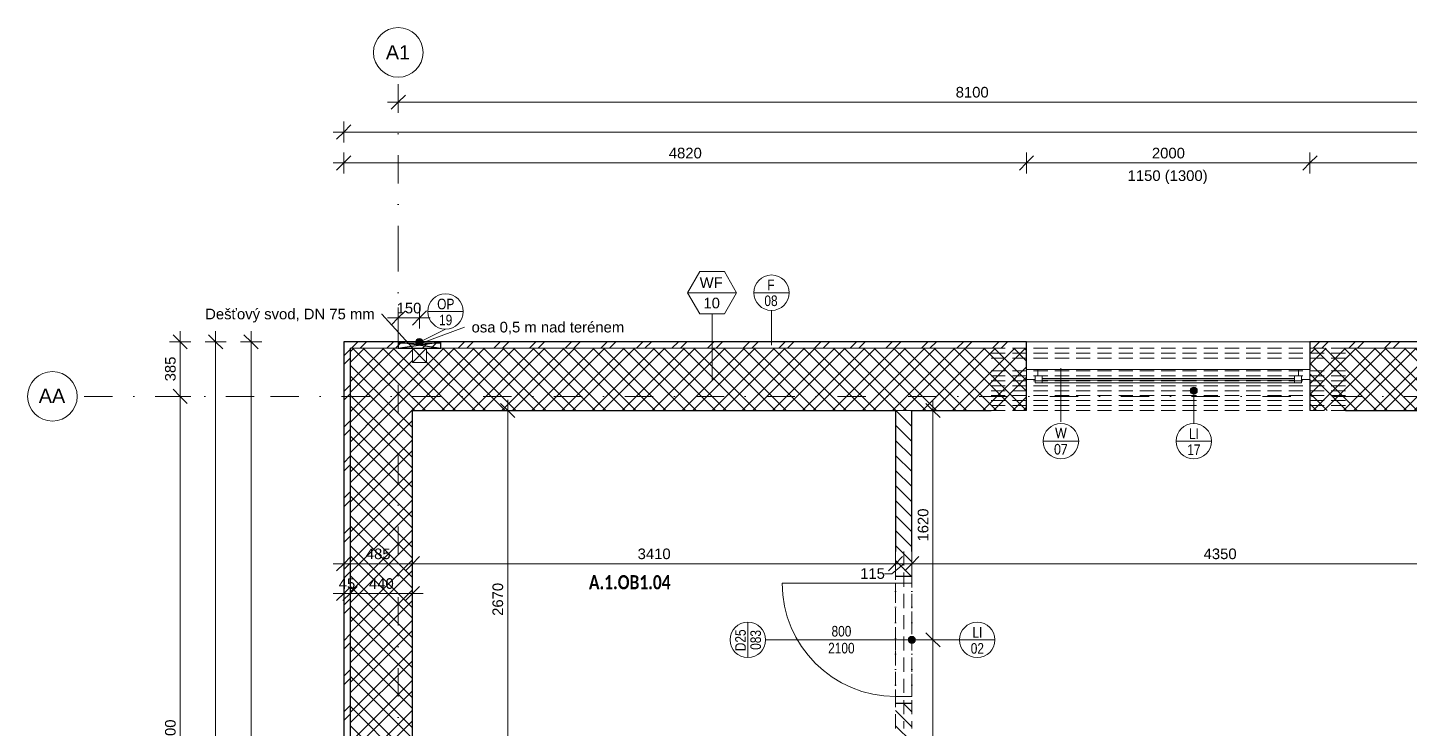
# Model space of a CAD drawing. Header units: millimetres. Extents: x -2616 to 42510, y -3604 to 14792.
# Drawn here: x -2616 to 7137, y 9305 to 14254 of the extents above; entities that cross this region are included whole.
import ezdxf

# ---------------------------------------------------------------- set-up
doc = ezdxf.new("R2010")
doc.units = ezdxf.units.MM
for name, pattern in [('HA_Dash_3mm-S1mm', [150, 100, -50]), ('HA_DashDot_10mm-S3mm', [500, 200, -150, 0, -150]), ('HA_DashDot_2_2mm-S0_6mm', [110, 50, -30, 0, -30])]:
    doc.linetypes.add(name, pattern=pattern)
for name, color, linetype, lineweight in [('A-____-____-DIMS', 9, 'Continuous', 5), ('A-____-____-DIMS-50', 9, 'Continuous', 5), ('A-AREA-____-IDEN', 9, 'Continuous', 9), ('A-DETL-____-OTLN', 9, 'Continuous', 25), ('A-DOOR-____-IDEN', 9, 'Continuous', 9), ('A-DOOR-____-MCUT', 9, 'HA_DashDot_2_2mm-S0_6mm', 9), ('A-DOOR-____-OTLN', 9, 'Continuous', 9), ('A-DOOR-FRAM-MCUT', 9, 'Continuous', 9), ('A-GENM-____-HDLN', 9, 'HA_Dash_3mm-S1mm', 9), ('A-GENM-____-IDEN', 9, 'Continuous', 9), ('A-GENM-____-OTLN', 9, 'Continuous', 9), ('A-GLAZ-____-IDEN', 9, 'Continuous', 9), ('A-GLAZ-____-MCUT', 9, 'Continuous', 5), ('A-GLAZ-____-OTLN', 9, 'Continuous', 5), ('A-WALL-____-IDEN', 9, 'Continuous', 9), ('A-WALL-____-MCUT', 9, 'Continuous', 25), ('A-WALL-____-OTLN', 9, 'Continuous', 9), ('A-WALL-____-PATT', 9, 'Continuous', 25), ('G-____-____-TEXT', 9, 'Continuous', 5), ('I-WALL-____-MCUT', 9, 'Continuous', 25), ('M-HVAC-DUCT-OTLN', 9, 'Continuous', 9), ('S-GRID-____-IDEN', 9, 'Continuous', 9), ('S-GRID-____-OTLN', 9, 'Continuous', 5)]:
    doc.layers.add(name, color=color, linetype=linetype, lineweight=lineweight)
doc.styles.add('Arial', font='arial.ttf', dxfattribs={"height": 100})
doc.styles.add('Arial_1', font='arial.ttf', dxfattribs={"height": 75})
doc.styles.add('Arial_2', font='arial.ttf', dxfattribs={"width": 0.8, "height": 75})
doc.styles.add('Calibri', font='calibri.ttf', dxfattribs={"width": 0.8, "height": 75})
doc.styles.add('Calibri_B', font='calibrib.ttf', dxfattribs={"width": 0.8, "height": 100})
doc.dimstyles.new('Inner_Dimensions', dxfattribs={"dimscale": 304.8, "dimtxt": 76.519455, "dimasz": 0.328084, "dimexe": 0.246063, "dimexo": 0.0625, "dimgap": 0.032808, "dimtad": 1, "dimdec": 0, "dimzin": 0, "dimdsep": 46, "dimtxsty": 'Arial_1', "dimblk1": 'OBLIQUE', "dimblk2": 'OBLIQUE', "dimsah": 1, "dimcen": 0.09, "dimdle": 0.246063, "dimazin": 0, "dimtfac": 1, "dimtdec": 4, "dimtix": 1, "dimtmove": 0, "dimatfit": 3, "dimfxl": 0.246063, "dimfxlon": 1, "dimtvp": 1, "dimtolj": 1, "dimtzin": 0, "dimlwd": 9, "dimlwe": 9, "dimarcsym": 2})
doc.dimstyles.new('Inner_Dimensions_1', dxfattribs={"dimscale": 304.8, "dimtxt": 76.519455, "dimasz": 0.328084, "dimexe": 0.246063, "dimexo": 0.0625, "dimgap": 0.032808, "dimtad": 1, "dimdec": 0, "dimzin": 0, "dimdsep": 46, "dimtxsty": 'Arial_1', "dimblk1": 'OBLIQUE', "dimblk2": 'OBLIQUE', "dimsah": 1, "dimcen": 0.09, "dimdle": 0.246063, "dimazin": 0, "dimtfac": 1, "dimtdec": 4, "dimtix": 1, "dimtmove": 1, "dimatfit": 3, "dimfxl": 0.246063, "dimfxlon": 1, "dimtvp": 1, "dimtolj": 1, "dimtzin": 0, "dimlwd": 9, "dimlwe": 9, "dimarcsym": 2})
pattern_1 = [(45, (0, 0), (-125.7236, 125.7236), []), (45, (0, 190.5), (-125.7236, 125.7236), [])]
pattern_2 = [(45, (0, 0), (-106.066, 106.066), []), (45, (75, 0), (-106.066, 106.066), []), (315, (0, 0), (106.066, 106.066), []), (315, (75, 0), (106.066, 106.066), [])]

# ---------------------------------------------------------------- blocks, each defined once
blk = doc.blocks.new('HA_DR_Single_Swing_Solid - In_OJ_800x2100-2215786-DSP_1NP-A')
at = {"layer": 'A-DOOR-____-MCUT'}
for p, q in [((-400, 57.5), (400, 57.5)), ((-400, -57.5), (400, -57.5))]:
    blk.add_line(p, q, dxfattribs=at)
at = {"layer": 'A-DOOR-____-OTLN', "lineweight": 5}
blk.add_line((400, 857.5), (400, 57.5), dxfattribs=at)
blk.add_arc((400, 57.5), 800, 90, 180, dxfattribs=at)
at = {"layer": 'A-DOOR-FRAM-MCUT'}
for p, q in [((-400, 57.5), (-400, -57.5)), ((400, -57.5), (400, 57.5))]:
    blk.add_line(p, q, dxfattribs=at)
blk = doc.blocks.new('HA_WD_SinglePanel - 2000x1150-2168136-DSP_1NP-A')
at = {"layer": 'A-GLAZ-____-MCUT'}
for p, q in [((-1000, 70), (-1000, 0)), ((-920, 70), (-1000, 70)), ((-1000, 0), (-940, 0)), ((-940, -25), (-940, 25)), ((-920, 25), (-920, 70)), ((-890, 25), (-890, -25)), ((890, 5), (-890, 5)), ((890, -25), (890, 25)), ((1000, 70), (920, 70)), ((920, 70), (920, 25)), ((940, 25), (940, -25)), ((940, 0), (1000, 0)), ((1000, 0), (1000, 70)), ((-890, -25), (-940, -25)), ((890, -5), (-890, -5)), ((940, -25), (890, -25))]:
    blk.add_line(p, q, dxfattribs=at)
at = {"layer": 'A-GLAZ-____-OTLN'}
for p, q in [((-940, -25), (-940, 25)), ((920, 70), (-920, 70)), ((940, 25), (940, -25)), ((-940, -25), (940, -25)), ((890, -25), (-890, -25))]:
    blk.add_line(p, q, dxfattribs=at)
blk = doc.blocks.new('TB_revizni dvirka 300x300 - TB_revizni dvirka 300x300-1933652-DSP_1NP-A')
at = {"layer": 'A-GENM-____-OTLN'}
for p, q in [((150, 10), (-150, 10)), ((-150, 10), (-150, 0)), ((-150, 0), (150, 0)), ((150, 0), (150, 10))]:
    blk.add_line(p, q, dxfattribs=at)
blk = doc.blocks.new('TB_Porotherm KP11_5_1250mm - TB_Porotherm KP11_5_1250mm-1972106-DSP_1NP-A')
at = {"layer": 'A-GENM-____-HDLN'}
for p, q in [((-625, 57.5), (625, 57.5)), ((-625, 0), (625, 0)), ((625, -57.5), (-625, -57.5))]:
    blk.add_line(p, q, dxfattribs=at)
blk = doc.blocks.new('TB_Porotherm KP7_2500mm - TB_Porotherm KP7_2500mm-2000681-DSP_1NP-A')
at = {"layer": 'A-GENM-____-HDLN'}
for p, q in [((-1250, 35), (1250, 35)), ((-1250, 0), (1250, 0)), ((1250, -35), (-1250, -35))]:
    blk.add_line(p, q, dxfattribs=at)
blk = doc.blocks.new('Grid - Radius 3_5mm-353793-DSP_1NP-A')
at = {"layer": 'S-GRID-____-IDEN'}
blk.add_circle((0, 0), 3.5, dxfattribs=at)
blk = doc.blocks.new('DIMBLOCK49-DSP_1NP-A')
at = {"layer": 'A-____-____-DIMS-50', "lineweight": 9}
for p, q in [((3625, 10392.9), (3625, 10542.9)), ((7975, 10392.9), (7975, 10542.9)), ((3625, 10467.9), (3575, 10417.9)), ((3625, 10467.9), (3675, 10517.9)), ((7975, 10467.9), (3625, 10467.9)), ((3625, 10467.9), (3625, 10392.9)), ((7975, 10467.9), (7925, 10417.9)), ((7975, 10467.9), (8025, 10517.9)), ((7975, 10467.9), (7975, 10392.9))]:
    blk.add_line(p, q, dxfattribs=at)
at = {"layer": 'A-____-____-DIMS-50', "color": 0, "lineweight": 9, "insert": (5684.6, 10575.2), "char_height": 75, "width": 276.883, "attachment_point": 1, "line_spacing_factor": 0.941778, "style": 'Arial_1'}
blk.add_mtext('4350', dxfattribs=at)
blk = doc.blocks.new('_Oblique')
at = {"color": 0, "linetype": 'ByBlock', "lineweight": -2}
blk.add_line((-0.5, -0.5), (0.5, 0.5), dxfattribs=at)
blk = doc.blocks.new('DIMBLOCK50-DSP_1NP-A')
at = {"layer": 'A-____-____-DIMS-50', "lineweight": 9}
for p, q in [((3510, 10392.9), (3510, 10542.9)), ((3625, 10392.9), (3625, 10542.9)), ((3510, 10467.9), (3460, 10417.9)), ((3483.2, 10397.5), (3567.5, 10467.9)), ((3510, 10467.9), (3560, 10517.9)), ((3625, 10467.9), (3510, 10467.9)), ((3510, 10467.9), (3510, 10392.9)), ((3625, 10467.9), (3575, 10417.9)), ((3625, 10467.9), (3675, 10517.9)), ((3625, 10467.9), (3625, 10392.9)), ((3433.2, 10397.5), (3483.2, 10397.5))]:
    blk.add_line(p, q, dxfattribs=at)
at = {"layer": 'A-____-____-DIMS-50', "color": 0, "lineweight": 9, "insert": (3260.2, 10436), "char_height": 75, "width": 207.662, "attachment_point": 1, "line_spacing_factor": 0.941778, "style": 'Arial_1'}
blk.add_mtext('115', dxfattribs=at)
blk = doc.blocks.new('DIMBLOCK51-DSP_1NP-A')
at = {"layer": 'A-____-____-DIMS-50', "lineweight": 9}
for p, q in [((100, 10392.9), (100, 10542.9)), ((3510, 10392.9), (3510, 10542.9)), ((100, 10467.9), (50, 10417.9)), ((100, 10467.9), (150, 10517.9)), ((3510, 10467.9), (100, 10467.9)), ((100, 10467.9), (100, 10392.9)), ((3510, 10467.9), (3460, 10417.9)), ((3510, 10467.9), (3560, 10517.9)), ((3510, 10467.9), (3510, 10392.9))]:
    blk.add_line(p, q, dxfattribs=at)
at = {"layer": 'A-____-____-DIMS-50', "color": 0, "lineweight": 9, "insert": (1689.6, 10575.2), "char_height": 75, "width": 276.883, "attachment_point": 1, "line_spacing_factor": 0.941778, "style": 'Arial_1'}
blk.add_mtext('3410', dxfattribs=at)
blk = doc.blocks.new('DIMBLOCK52-DSP_1NP-A')
at = {"layer": 'A-____-____-DIMS-50', "lineweight": 9}
for p, q in [((-385, 10392.9), (-385, 10542.9)), ((100, 10392.9), (100, 10542.9)), ((100, 10467.9), (-460, 10467.9)), ((-385, 10467.9), (-435, 10417.9)), ((-385, 10467.9), (-335, 10517.9)), ((-385, 10467.9), (-385, 10392.9)), ((100, 10467.9), (50, 10417.9)), ((100, 10467.9), (150, 10517.9)), ((100, 10467.9), (100, 10392.9))]:
    blk.add_line(p, q, dxfattribs=at)
at = {"layer": 'A-____-____-DIMS-50', "color": 0, "lineweight": 9, "insert": (-229, 10575.2), "char_height": 75, "width": 207.662, "attachment_point": 1, "line_spacing_factor": 0.941778, "style": 'Arial_1'}
blk.add_mtext('485', dxfattribs=at)
blk = doc.blocks.new('DIMBLOCK63-DSP_1NP-A')
at = {"layer": 'A-____-____-DIMS-50', "lineweight": 9}
for p, q in [((-1038.9, 5725), (-1038.9, 12110)), ((-963.9, 12035), (-1113.9, 12035)), ((-1038.9, 12035), (-1088.9, 12085)), ((-1038.9, 12035), (-988.9, 11985)), ((-1038.9, 12035), (-963.9, 12035)), ((-1038.9, 5725), (-1088.9, 5775)), ((-963.9, 5725), (-1113.9, 5725)), ((-1038.9, 5725), (-988.9, 5675)), ((-1038.9, 5725), (-963.9, 5725))]:
    blk.add_line(p, q, dxfattribs=at)
at = {"layer": 'A-____-____-DIMS-50', "color": 0, "lineweight": 9, "insert": (-1146.3, 8764.6), "char_height": 75, "width": 276.883, "attachment_point": 1, "rotation": 90, "line_spacing_factor": 0.941778, "style": 'Arial_1'}
blk.add_mtext('6310', dxfattribs=at)
blk = doc.blocks.new('DIMBLOCK64-DSP_1NP-A')
at = {"layer": 'A-____-____-DIMS-50', "lineweight": 9}
for p, q in [((-385, 13223.3), (-385, 13373.3)), ((4435, 13223.3), (4435, 13373.3)), ((-460, 13298.3), (4435, 13298.3)), ((-385, 13298.3), (-435, 13248.3)), ((-385, 13298.3), (-335, 13348.3)), ((-385, 13298.3), (-385, 13223.3)), ((4435, 13298.3), (4385, 13248.3)), ((4435, 13298.3), (4485, 13348.3)), ((4435, 13298.3), (4435, 13223.3))]:
    blk.add_line(p, q, dxfattribs=at)
at = {"layer": 'A-____-____-DIMS-50', "color": 0, "lineweight": 9, "insert": (1909.6, 13405.7), "char_height": 75, "width": 276.883, "attachment_point": 1, "line_spacing_factor": 0.941778, "style": 'Arial_1'}
blk.add_mtext('4820', dxfattribs=at)
blk = doc.blocks.new('DIMBLOCK65-DSP_1NP-A')
at = {"layer": 'A-____-____-DIMS-50', "lineweight": 9}
for p, q in [((4435, 13223.3), (4435, 13373.3)), ((6435, 13223.3), (6435, 13373.3)), ((4435, 13298.3), (4385, 13248.3)), ((4435, 13298.3), (4485, 13348.3)), ((4435, 13298.3), (6435, 13298.3)), ((4435, 13298.3), (4435, 13223.3)), ((6435, 13298.3), (6385, 13248.3)), ((6435, 13298.3), (6485, 13348.3)), ((6435, 13298.3), (6435, 13223.3))]:
    blk.add_line(p, q, dxfattribs=at)
at = {"layer": 'A-____-____-DIMS-50', "color": 0, "lineweight": 9, "insert": (5319.6, 13405.7), "char_height": 75, "width": 276.883, "attachment_point": 1, "line_spacing_factor": 0.941778, "style": 'Arial_1'}
blk.add_mtext('2000', dxfattribs=at)
blk = doc.blocks.new('DIMBLOCK66-DSP_1NP-A')
at = {"layer": 'A-____-____-DIMS-50', "lineweight": 9}
for p, q in [((6435, 13223.3), (6435, 13373.3)), ((8310, 13223.3), (8310, 13373.3)), ((6435, 13298.3), (6385, 13248.3)), ((6435, 13298.3), (6485, 13348.3)), ((6435, 13298.3), (8310, 13298.3)), ((6435, 13298.3), (6435, 13223.3)), ((8310, 13298.3), (8260, 13248.3)), ((8310, 13298.3), (8360, 13348.3)), ((8310, 13298.3), (8310, 13223.3))]:
    blk.add_line(p, q, dxfattribs=at)
at = {"layer": 'A-____-____-DIMS-50', "color": 0, "lineweight": 9, "insert": (7257.1, 13405.7), "char_height": 75, "width": 276.883, "attachment_point": 1, "line_spacing_factor": 0.941778, "style": 'Arial_1'}
blk.add_mtext('1875', dxfattribs=at)
blk = doc.blocks.new('DIMBLOCK88-DSP_1NP-A')
at = {"layer": 'A-____-____-DIMS-50', "lineweight": 9}
for p, q in [((-385, 13441.8), (-385, 13591.8)), ((-385, 13516.8), (-335, 13566.8)), ((24584, 13441.8), (24584, 13591.8)), ((24584, 13516.8), (24634, 13566.8)), ((24659, 13516.8), (-460, 13516.8)), ((-385, 13516.8), (-435, 13466.8)), ((-385, 13516.8), (-385, 13441.8)), ((24584, 13516.8), (24534, 13466.8)), ((24584, 13516.8), (24584, 13441.8))]:
    blk.add_line(p, q, dxfattribs=at)
at = {"layer": 'A-____-____-DIMS-50', "color": 0, "lineweight": 9, "insert": (11955.3, 13624.2), "char_height": 75, "width": 346.103, "attachment_point": 1, "line_spacing_factor": 0.941778, "style": 'Arial_1'}
blk.add_mtext('24969', dxfattribs=at)
blk = doc.blocks.new('HA_TAG_Door_TypeMark_wDimensions - Scale50_Left with Bouble-921048-DSP_1NP-A')
at = {"layer": 'A-DOOR-____-IDEN'}
for p, q in [((-2.5, 22), (2.5, 22)), ((0, -5), (0, 19.5))]:
    blk.add_line(p, q, dxfattribs=at)
blk.add_circle((0, 22), 2.5, dxfattribs=at)
blk = doc.blocks.new('HA_TAG_WD - Type Mark-1527962-DSP_1NP-A')
at = {"layer": 'A-GLAZ-____-IDEN'}
blk.add_line((-2.5, 0), (2.5, 0), dxfattribs=at)
blk.add_circle((0, 0), 2.5, dxfattribs=at)
blk = doc.blocks.new('DIMBLOCK142-DSP_1NP-A')
at = {"layer": 'A-____-____-DIMS-50', "lineweight": 9}
for p, q in [((772.4, 8880), (772.4, 11625)), ((697.4, 11550), (847.4, 11550)), ((772.4, 11550), (697.4, 11550)), ((772.4, 11550), (722.4, 11600)), ((772.4, 11550), (822.4, 11500)), ((697.4, 8880), (847.4, 8880)), ((772.4, 8880), (697.4, 8880)), ((772.4, 8880), (722.4, 8930)), ((772.4, 8880), (822.4, 8830))]:
    blk.add_line(p, q, dxfattribs=at)
at = {"layer": 'A-____-____-DIMS-50', "color": 0, "lineweight": 9, "insert": (665, 10099.6), "char_height": 75, "width": 276.883, "attachment_point": 1, "rotation": 90, "line_spacing_factor": 0.941778, "style": 'Arial_1'}
blk.add_mtext('2670', dxfattribs=at)
blk = doc.blocks.new('DIMBLOCK152-DSP_1NP-A')
at = {"layer": 'A-____-____-DIMS-50', "lineweight": 9}
for p, q in [((3774.2, 9930), (3724.2, 9980)), ((3699.2, 9930), (3849.2, 9930)), ((3774.2, 9930), (3699.2, 9930)), ((3774.2, 8160), (3774.2, 9930)), ((3774.2, 9930), (3824.2, 9880)), ((3699.2, 8235), (3849.2, 8235)), ((3774.2, 8235), (3699.2, 8235)), ((3774.2, 8235), (3724.2, 8285)), ((3774.2, 8235), (3824.2, 8185))]:
    blk.add_line(p, q, dxfattribs=at)
at = {"layer": 'A-____-____-DIMS-50', "color": 0, "lineweight": 9, "insert": (3666.8, 8967.1), "char_height": 75, "width": 276.883, "attachment_point": 1, "rotation": 90, "line_spacing_factor": 0.941778, "style": 'Arial_1'}
blk.add_mtext('1695', dxfattribs=at)
blk = doc.blocks.new('DIMBLOCK153-DSP_1NP-A')
at = {"layer": 'A-____-____-DIMS-50', "lineweight": 9}
for p, q in [((3774.2, 9930), (3774.2, 11625)), ((3699.2, 11550), (3849.2, 11550)), ((3774.2, 11550), (3699.2, 11550)), ((3774.2, 11550), (3724.2, 11600)), ((3774.2, 11550), (3824.2, 11500)), ((3774.2, 9930), (3724.2, 9980)), ((3699.2, 9930), (3849.2, 9930)), ((3774.2, 9930), (3699.2, 9930)), ((3774.2, 9930), (3824.2, 9880))]:
    blk.add_line(p, q, dxfattribs=at)
at = {"layer": 'A-____-____-DIMS-50', "color": 0, "lineweight": 9, "insert": (3666.8, 10624.6), "char_height": 75, "width": 276.883, "attachment_point": 1, "rotation": 90, "line_spacing_factor": 0.941778, "style": 'Arial_1'}
blk.add_mtext('1620', dxfattribs=at)
blk = doc.blocks.new('HA_TAG_GM_Products - Generic-588599-DSP_1NP-A')
at = {"layer": 'A-GENM-____-IDEN'}
blk.add_line((-2.5, 0), (2.5, 0), dxfattribs=at)
blk.add_circle((0, 0), 2.5, dxfattribs=at)
blk = doc.blocks.new('DIMBLOCK173-DSP_1NP-A')
at = {"layer": 'A-____-____-DIMS-50', "lineweight": 9}
for p, q in [((-1288.9, -460), (-1288.9, 12110)), ((-1213.9, 12035), (-1363.9, 12035)), ((-1288.9, 12035), (-1338.9, 12085)), ((-1288.9, 12035), (-1238.9, 11985)), ((-1288.9, 12035), (-1213.9, 12035)), ((-1213.9, -385), (-1363.9, -385)), ((-1288.9, -385), (-1338.9, -335)), ((-1288.9, -385), (-1238.9, -435)), ((-1288.9, -385), (-1213.9, -385))]:
    blk.add_line(p, q, dxfattribs=at)
at = {"layer": 'A-____-____-DIMS-50', "color": 0, "lineweight": 9, "insert": (-1396.3, 5680.8), "char_height": 75, "width": 346.103, "attachment_point": 1, "rotation": 90, "line_spacing_factor": 0.941778, "style": 'Arial_1'}
blk.add_mtext('12420', dxfattribs=at)
blk = doc.blocks.new('DIMBLOCK178-DSP_1NP-A')
at = {"layer": 'A-____-____-DIMS-50', "lineweight": 9}
for p, q in [((-1613.9, 11650), (-1463.9, 11650)), ((-1538.9, 11650), (-1613.9, 11650)), ((-1538.9, 11650), (-1588.9, 11700)), ((-1538.9, 6850), (-1538.9, 11650)), ((-1538.9, 11650), (-1488.9, 11600)), ((-1613.9, 6850), (-1463.9, 6850)), ((-1538.9, 6850), (-1613.9, 6850)), ((-1538.9, 6850), (-1588.9, 6900)), ((-1538.9, 6850), (-1488.9, 6800))]:
    blk.add_line(p, q, dxfattribs=at)
at = {"layer": 'A-____-____-DIMS-50', "color": 0, "lineweight": 9, "insert": (-1646.3, 9134.6), "char_height": 75, "width": 276.883, "attachment_point": 1, "rotation": 90, "line_spacing_factor": 0.941778, "style": 'Arial_1'}
blk.add_mtext('4800', dxfattribs=at)
blk = doc.blocks.new('DIMBLOCK179-DSP_1NP-A')
at = {"layer": 'A-____-____-DIMS-50', "lineweight": 9}
for p, q in [((-1538.9, 11650), (-1538.9, 12110)), ((-1463.9, 12035), (-1613.9, 12035)), ((-1538.9, 12035), (-1588.9, 12085)), ((-1538.9, 12035), (-1488.9, 11985)), ((-1538.9, 12035), (-1463.9, 12035)), ((-1613.9, 11650), (-1463.9, 11650)), ((-1538.9, 11650), (-1613.9, 11650)), ((-1538.9, 11650), (-1588.9, 11700)), ((-1538.9, 11650), (-1488.9, 11600))]:
    blk.add_line(p, q, dxfattribs=at)
at = {"layer": 'A-____-____-DIMS-50', "color": 0, "lineweight": 9, "insert": (-1646.3, 11756), "char_height": 75, "width": 207.662, "attachment_point": 1, "rotation": 90, "line_spacing_factor": 0.941778, "style": 'Arial_1'}
blk.add_mtext('385', dxfattribs=at)
blk = doc.blocks.new('DIMBLOCK180-DSP_1NP-A')
at = {"layer": 'A-____-____-DIMS-50', "lineweight": 9}
for p, q in [((0, 13653.2), (0, 13803.2)), ((0, 13728.2), (50, 13778.2)), ((8100, 13653.2), (8100, 13803.2)), ((8100, 13728.2), (8150, 13778.2)), ((-75, 13728.2), (8100, 13728.2)), ((0, 13728.2), (-50, 13678.2)), ((0, 13728.2), (0, 13653.2)), ((8100, 13728.2), (8050, 13678.2)), ((8100, 13728.2), (8100, 13653.2))]:
    blk.add_line(p, q, dxfattribs=at)
at = {"layer": 'A-____-____-DIMS-50', "color": 0, "lineweight": 9, "insert": (3934.6, 13835.6), "char_height": 75, "width": 276.883, "attachment_point": 1, "line_spacing_factor": 0.941778, "style": 'Arial_1'}
blk.add_mtext('8100', dxfattribs=at)
blk = doc.blocks.new('DIMBLOCK183-DSP_1NP-A')
at = {"layer": 'A-____-____-DIMS-50', "lineweight": 9}
for p, q in [((-75, 12203.6), (225, 12203.6)), ((0, 12203.6), (-50, 12153.6)), ((0, 12278.6), (0, 12128.6)), ((0, 12203.6), (0, 12278.6)), ((0, 12203.6), (50, 12253.6)), ((150, 12203.6), (100, 12153.6)), ((150, 12128.6), (150, 12278.6)), ((150, 12203.6), (200, 12253.6)), ((150, 12203.6), (150, 12128.6))]:
    blk.add_line(p, q, dxfattribs=at)
at = {"layer": 'A-____-____-DIMS-50', "color": 0, "lineweight": 9, "insert": (-11.5, 12311), "char_height": 75, "width": 207.662, "attachment_point": 1, "line_spacing_factor": 0.941778, "style": 'Arial_1'}
blk.add_mtext('150', dxfattribs=at)
blk = doc.blocks.new('DIMBLOCK200-DSP_1NP-A')
at = {"layer": 'A-____-____-DIMS-50', "lineweight": 9}
for p, q in [((-460, 10258.1), (-340, 10258.1)), ((-385, 10258.1), (-435, 10208.1)), ((-340, 10258.1), (-390, 10208.1)), ((-385, 10333.1), (-385, 10183.1)), ((-385, 10258.1), (-385, 10333.1)), ((-385, 10258.1), (-335, 10308.1)), ((-340, 10333.1), (-340, 10183.1)), ((-340, 10258.1), (-340, 10333.1)), ((-340, 10258.1), (-290, 10308.1))]:
    blk.add_line(p, q, dxfattribs=at)
at = {"layer": 'A-____-____-DIMS-50', "color": 0, "lineweight": 9, "insert": (-420.2, 10365.5), "char_height": 75, "width": 138.441, "attachment_point": 1, "line_spacing_factor": 0.941778, "style": 'Arial_1'}
blk.add_mtext('45', dxfattribs=at)
blk = doc.blocks.new('DIMBLOCK201-DSP_1NP-A')
at = {"layer": 'A-____-____-DIMS-50', "lineweight": 9}
for p, q in [((-340, 10258.1), (-390, 10208.1)), ((-340, 10333.1), (-340, 10183.1)), ((-340, 10258.1), (-340, 10333.1)), ((-340, 10258.1), (-290, 10308.1)), ((-340, 10258.1), (175, 10258.1)), ((100, 10258.1), (50, 10208.1)), ((100, 10333.1), (100, 10183.1)), ((100, 10258.1), (100, 10333.1)), ((100, 10258.1), (150, 10308.1))]:
    blk.add_line(p, q, dxfattribs=at)
at = {"layer": 'A-____-____-DIMS-50', "color": 0, "lineweight": 9, "insert": (-206.5, 10365.5), "char_height": 75, "width": 207.662, "attachment_point": 1, "line_spacing_factor": 0.941778, "style": 'Arial_1'}
blk.add_mtext('440', dxfattribs=at)
blk = doc.blocks.new('HA_TAG_WA_Partitions - Group _ Type Mark-556634-DSP_1NP-A')
at = {"layer": 'A-WALL-____-IDEN'}
for p, q in [((-1.73, 3), (-3.46, 0)), ((1.73, 3), (-1.73, 3)), ((3.46, 0), (1.73, 3)), ((-3.46, 0), (3.46, 0)), ((-3.46, 0), (-1.73, -3)), ((1.73, -3), (3.46, 0)), ((-1.73, -3), (1.73, -3))]:
    blk.add_line(p, q, dxfattribs=at)
blk = doc.blocks.new('HA_TAG_cWA - Default-922888-DSP_1NP-A')
at = {"layer": 'A-WALL-____-IDEN'}
blk.add_line((-2.5, 0), (2.5, 0), dxfattribs=at)
blk.add_circle((0, 0), 2.5, dxfattribs=at)

msp = doc.modelspace()

# ---------------------------------------------------------------- hatches: boundary and pattern name
at = {"layer": 'A-GENM-____-IDEN'}
h = msp.add_hatch(color=256, dxfattribs=at)
edge = h.paths.add_edge_path()
edge.add_arc((149.1, 12033.7), 25, 0, 360)
h = msp.add_hatch(color=256, dxfattribs=at)
edge = h.paths.add_edge_path()
edge.add_arc((5615, 11690), 25, 0, 360)
h = msp.add_hatch(color=256, dxfattribs=at)
edge = h.paths.add_edge_path()
edge.add_arc((3625, 9930), 25, 0, 360)
at = {"layer": 'A-WALL-____-PATT', "lineweight": 5}
h = msp.add_hatch(dxfattribs=at)
h.set_pattern_fill('FP_4', color=256, style=0, pattern_type=2)
h.set_pattern_definition(pattern_1)
h.paths.add_polyline_path([(8310, 11990), (8310, 12035), (7965.3, 12035), (7965.3, 11990), (8225, 11990)])
h.paths.add_polyline_path([(9310, 11990), (15185, 11990), (15185, 12035), (9310, 12035)])
h.paths.add_polyline_path([(4435, 11990), (4435, 12035), (300, 12035), (300, 12025), (0, 12025), (0, 12035), (-385, 12035), (-340, 11990), (300, 11990)])
h.paths.add_polyline_path([(6435, 11990), (7732.9, 11990), (7732.9, 12035), (6435, 12035)])
h.paths.add_polyline_path([(22500, 11990), (22545, 12035), (20810, 12035), (20810, 11990), (22060, 11990)])
h.paths.add_polyline_path([(18611.8, 11990), (19810, 11990), (19810, 12035), (16185, 12035), (16185, 11990)])
h = msp.add_hatch(dxfattribs=at)
h.set_pattern_fill('FP_4', color=256, style=0, pattern_type=2)
h.set_pattern_definition(pattern_1)
h.paths.add_polyline_path([(-385, -385), (-340, -340), (-340, 1725), (-385, 1725)])
h.paths.add_polyline_path([(-385, 2725), (-340, 2725), (-340, 4725), (-385, 4725)])
h.paths.add_polyline_path([(-340, 5725), (-340, 6322.9), (-385, 6322.9), (-385, 5725)])
h.paths.add_polyline_path([(-340, 6975), (-340, 11990), (-385, 12035), (-385, 6975)])
h = msp.add_hatch(dxfattribs=at)
h.set_pattern_fill('FP_1', color=256, style=0, pattern_type=2)
h.set_pattern_definition(pattern_2)
h.paths.add_polyline_path([(3907, 11550), (4435, 11550), (4435, 11990), (-340, 11990), (-340, 11550), (3625, 11550)])
h.paths.add_polyline_path([(6435, 11550), (8225, 11550), (8225, 11990), (6435, 11990), (6435, 11770)])
h.paths.add_polyline_path([(100, 11890), (100, 11990), (200, 11990), (200, 11890)])
h = msp.add_hatch(dxfattribs=at)
h.set_pattern_fill('FP_1', color=256, style=0, pattern_type=2)
h.set_pattern_definition(pattern_2)
h.paths.add_polyline_path([(100, 6782.5), (100, 11550), (-340, 11550), (-340, 6782.5), (-97.1, 6782.5)])
h = msp.add_hatch(dxfattribs=at)
h.set_pattern_fill('FP_3', color=256, style=0, pattern_type=2)
h.set_pattern_definition([(135, (0, 0), (-53.033, -53.033), [])])
h.paths.add_polyline_path([(3510, 6975), (3625, 6975), (3625, 7835), (3510, 7835), (3510, 7625)])
h.paths.add_polyline_path([(3625, 8635), (3625, 9480), (3510, 9480), (3510, 8635)])
h.paths.add_polyline_path([(3625, 10380), (3625, 11550), (3510, 11550), (3510, 10380)])

# ---------------------------------------------------------------- linework, layer by layer
at = {"layer": 'A-DETL-____-OTLN'}
for p, q in [((300, 12035), (0, 12035)), ((0, 12035), (0, 11990)), ((0, 11990), (300, 12035)), ((0, 12035), (300, 11990)), ((300, 11990), (300, 12035)), ((0, 11990), (300, 11990))]:
    msp.add_line(p, q, dxfattribs=at)
at = {"layer": 'A-GENM-____-IDEN'}
for p, q in [((149.1, 12033.7), (333.9, 12124.5)), ((5615, 11690), (5615, 11458.1)), ((3625, 9930), (3961.7, 9930))]:
    msp.add_line(p, q, dxfattribs=at)
for centre in [(149.1, 12033.7), (5615, 11690), (3625, 9930)]:
    msp.add_circle(centre, 25, dxfattribs=at)
at = {"layer": 'A-GLAZ-____-IDEN'}
msp.add_line((4677.8, 11848.4), (4677.8, 11469.1), dxfattribs=at)
at = {"layer": 'A-WALL-____-IDEN'}
for p, q in [((2215.5, 11770), (2215.5, 12232.2)), ((2634.7, 12012.5), (2634.7, 12257.2))]:
    msp.add_line(p, q, dxfattribs=at)
at = {"layer": 'A-WALL-____-MCUT'}
for p, q in [((0, 12035), (-385, 12035)), ((-385, 12035), (-385, 6975)), ((4435, 12035), (300, 12035)), ((4435, 11840), (4435, 12035)), ((7732.9, 12035), (6435, 12035)), ((6435, 12035), (6435, 11840)), ((-340, 11990), (-340, 6322.9)), ((4435, 11550), (4435, 11770)), ((6435, 11770), (6435, 11550)), ((100, 8880), (100, 11550)), ((100, 11550), (3510, 11550)), ((3625, 11550), (4185, 11550)), ((6685, 11550), (7975, 11550))]:
    msp.add_line(p, q, dxfattribs=at)
at = {"layer": 'A-WALL-____-MCUT', "lineweight": 9}
for p, q in [((-340, 11990), (100, 11990)), ((200, 11990), (4185, 11990)), ((6685, 11990), (7732.9, 11990)), ((3625, 11550), (3510, 11550))]:
    msp.add_line(p, q, dxfattribs=at)
at = {"layer": 'A-WALL-____-OTLN'}
msp.add_line((4435, 12035), (6435, 12035), dxfattribs=at)
at = {"layer": 'G-____-____-TEXT', "color": 250, "lineweight": 9}
for p, q in [((-116, 12231.6), (-119.1, 12231.6)), ((146.6, 11941.1), (-116, 12231.6)), ((157.4, 12024.4), (467.5, 12138.9))]:
    msp.add_line(p, q, dxfattribs=at)
at = {"layer": 'I-WALL-____-MCUT'}
for p, q in [((3510, 11550), (3510, 10555)), ((3625, 10555), (3625, 11550)), ((3510, 10380), (3625, 10380)), ((3625, 9480), (3510, 9480))]:
    msp.add_line(p, q, dxfattribs=at)
at = {"layer": 'M-HVAC-DUCT-OTLN', "lineweight": 5}
for p, q in [((100, 11990), (200, 11890)), ((100, 11890), (200, 11990)), ((100, 11990), (200, 11990)), ((100, 11890), (100, 11990)), ((200, 11990), (200, 11890)), ((200, 11890), (100, 11890))]:
    msp.add_line(p, q, dxfattribs=at)
at = {"layer": 'S-GRID-____-OTLN', "linetype": 'HA_DashDot_10mm-S3mm', "lineweight": 9}
for p, q in [((0, 12654.3), (0, 13904.3)), ((0, -1971.1), (0, 12654.3)), ((-1016, 11650), (-2266, 11650)), ((24303.9, 11650), (-1016, 11650))]:
    msp.add_line(p, q, dxfattribs=at)

# ---------------------------------------------------------------- block references
at = {"layer": 'A-DOOR-____-IDEN', "xscale": 49.99999999999998, "yscale": 49.99999999999998, "zscale": 49.99999999999998, "rotation": 89.99999999999991}
msp.add_blockref('HA_TAG_Door_TypeMark_wDimensions - Scale50_Left with Bouble-921048-DSP_1NP-A', (3567.5, 9930), dxfattribs=at)
at = {"layer": 'A-DOOR-____-OTLN', "rotation": 89.99999999999982}
msp.add_blockref('HA_DR_Single_Swing_Solid - In_OJ_800x2100-2215786-DSP_1NP-A', (3567.5, 9930), dxfattribs=at)
at = {"layer": 'A-GENM-____-IDEN', "xscale": 49.99999999999998, "yscale": 49.99999999999998, "zscale": 49.99999999999998}
for p in [(333.9, 12249.5), (5615, 11333.1), (4086.7, 9930)]:
    msp.add_blockref('HA_TAG_GM_Products - Generic-588599-DSP_1NP-A', p, dxfattribs=at)
at = {"layer": 'A-GENM-____-OTLN'}
for name, p, rotation in [('TB_revizni dvirka 300x300 - TB_revizni dvirka 300x300-1933652-DSP_1NP-A', (150, 12035), 180), ('TB_Porotherm KP11_5_1250mm - TB_Porotherm KP11_5_1250mm-1972106-DSP_1NP-A', (3567.5, 9930), 270.0000000000001)]:
    msp.add_blockref(name, p, dxfattribs=dict(at, rotation=rotation))
for p in [(5435, 11955), (5435, 11795), (5435, 11725), (5435, 11655), (5435, 11585)]:
    msp.add_blockref('TB_Porotherm KP7_2500mm - TB_Porotherm KP7_2500mm-2000681-DSP_1NP-A', p, dxfattribs=at)
at = {"layer": 'A-GLAZ-____-IDEN', "xscale": 49.99999999999998, "yscale": 49.99999999999998, "zscale": 49.99999999999998}
msp.add_blockref('HA_TAG_WD - Type Mark-1527962-DSP_1NP-A', (4677.8, 11333.1), dxfattribs=at)
at = {"layer": 'A-GLAZ-____-OTLN'}
msp.add_blockref('HA_WD_SinglePanel - 2000x1150-2168136-DSP_1NP-A', (5435, 11770), dxfattribs=at)
at = {"layer": 'A-WALL-____-IDEN', "xscale": 49.99999999999998, "yscale": 49.99999999999998, "zscale": 49.99999999999998}
for name, p in [('HA_TAG_WA_Partitions - Group _ Type Mark-556634-DSP_1NP-A', (2215.5, 12382.2)), ('HA_TAG_cWA - Default-922888-DSP_1NP-A', (2634.7, 12382.2))]:
    msp.add_blockref(name, p, dxfattribs=at)
at = {"layer": 'S-GRID-____-IDEN', "xscale": 49.99999999999998, "yscale": 49.99999999999998, "zscale": 49.99999999999998}
msp.add_blockref('Grid - Radius 3_5mm-353793-DSP_1NP-A', (0, 14079.3), dxfattribs=at)
at = {"layer": 'S-GRID-____-IDEN', "xscale": 49.99999999999998, "yscale": 49.99999999999998, "zscale": 49.99999999999998, "rotation": 90}
msp.add_blockref('Grid - Radius 3_5mm-353793-DSP_1NP-A', (-2441, 11650), dxfattribs=at)

# ---------------------------------------------------------------- texts
at = {"layer": 'A-AREA-____-IDEN', "lineweight": 5, "insert": (1345.9, 10387.2), "char_height": 100, "width": 715.105, "attachment_point": 1, "style": 'Calibri_B'}
msp.add_mtext('A.1.OB1.04', dxfattribs=at)
at = {"layer": 'A-DOOR-____-IDEN', "lineweight": 5, "char_height": 75, "attachment_point": 1, "rotation": 90, "style": 'Arial_2'}
for s, insert, width in [('D25', (2378.1, 9850.2), 189.198), ('083', (2485.2, 9859.8), 173.164)]:
    msp.add_mtext(s, dxfattribs=dict(at, insert=insert, width=width))
at = {"layer": 'A-DOOR-____-IDEN', "lineweight": 5, "char_height": 75, "attachment_point": 1, "style": 'Arial_2'}
for s, insert, width in [('800', (3058.3, 10028.6), 173.164), ('2100', (3034.5, 9909.5), 230.886)]:
    msp.add_mtext(s, dxfattribs=dict(at, insert=insert, width=width))
at = {"layer": 'A-GENM-____-IDEN', "lineweight": 5, "char_height": 75, "attachment_point": 1, "style": 'Arial_2'}
for s, insert, width in [('OP', (274.9, 12339.6), 147.51), ('19', (288.1, 12226.9), 115.443), ('LI', (5581.2, 11423.2), 86.582), ('17', (5569.2, 11310.5), 115.443), ('LI', (4052.9, 10020.1), 86.582), ('02', (4040.9, 9907.4), 115.443)]:
    msp.add_mtext(s, dxfattribs=dict(at, insert=insert, width=width))
at = {"layer": 'A-GLAZ-____-IDEN', "lineweight": 5, "char_height": 75, "attachment_point": 1}
for s, insert, width, style in [('1150 (1300)', (5148, 13246.3), 701.477, 'Arial_1'), ('W', (4636, 11428.4), 105.823, 'Calibri'), ('07', (4629.4, 11314.1), 121.856, 'Calibri')]:
    msp.add_mtext(s, dxfattribs=dict(at, insert=insert, width=width, style=style))
at = {"layer": 'A-WALL-____-IDEN', "lineweight": 5, "char_height": 75, "attachment_point": 1}
for s, insert, width, style in [('WF', (2127.5, 12491.1), 208.439, 'Arial_1'), ('F', (2605.5, 12474.5), 64.135, 'Arial_2'), ('10', (2154, 12346.6), 144.304, 'Arial_1'), ('08', (2584.3, 12362.7), 115.443, 'Arial_2')]:
    msp.add_mtext(s, dxfattribs=dict(at, insert=insert, width=width, style=style))
at = {"layer": 'G-____-____-TEXT', "color": 7, "lineweight": 9, "char_height": 75, "attachment_point": 1, "style": 'Arial_1'}
for s, insert, width in [('Deš', (-1363, 12269.1), 224.472), ('ťový svod, DN 75 mm', (-1177.8, 12269.1), 1222.573), ('osa 0,5 m nad terénem', (517.5, 12176.4), 1306.751)]:
    msp.add_mtext(s, dxfattribs=dict(at, insert=insert, width=width))
at = {"layer": 'S-GRID-____-IDEN', "lineweight": 5, "char_height": 100, "attachment_point": 1, "style": 'Arial'}
for s, insert, width in [('A1', (-87.4, 14130), 212.447), ('AA', (-2537.2, 11703.9), 232.489)]:
    msp.add_mtext(s, dxfattribs=dict(at, insert=insert, width=width))

# ---------------------------------------------------------------- dimensions: what is measured, and where the dimension line sits
at = {"layer": 'A-____-____-DIMS', "lineweight": 9}
for base, p1, p2, override, picture, middle in [((8100, 13728.2), (0, 13653.2), (8100, 13653.2), {"dimpost": '<>', "dimfxl": 8100}, 'DIMBLOCK180-DSP_1NP-A', (4050, 13776.5)), ((150, 12203.6), (0, 12278.6), (150, 12128.6), {"dimpost": '<>', "dimfxl": 212.130738}, 'DIMBLOCK183-DSP_1NP-A', (75, 12251.9)), ((-385, 10467.9), (100, 10392.9), (-385, 10392.9), {"dimpost": '<>', "dimfxl": 485}, 'DIMBLOCK52-DSP_1NP-A', (-142.5, 10516.2)), ((100, 10467.9), (3510, 10392.9), (100, 10392.9), {"dimpost": '<>', "dimfxl": 3410}, 'DIMBLOCK51-DSP_1NP-A', (1805, 10516.2)), ((3625, 10467.9), (7975, 10392.9), (3625, 10392.9), {"dimpost": '<>', "dimfxl": 4350}, 'DIMBLOCK49-DSP_1NP-A', (5800, 10516.2)), ((-340, 10258.1), (-385, 10333.1), (-340, 10333.1), {"dimpost": '<>', "dimfxl": 45}, 'DIMBLOCK200-DSP_1NP-A', (-362.5, 10306.2)), ((100, 10258.1), (-340, 10333.1), (100, 10333.1), {"dimpost": '<>', "dimfxl": 440}, 'DIMBLOCK201-DSP_1NP-A', (-120, 10306.4))]:
    dim = msp.add_linear_dim(base=base, p1=p1, p2=p2, dimstyle='Inner_Dimensions', override=override, dxfattribs=at)
    dim.commit()
    dim.dimension.update_dxf_attribs({"geometry": picture, "text_midpoint": middle})
for base, p1, p2, angle, override, picture, middle in [((-385, 13516.8), (24584, 13441.8), (-385, 13441.8), 0, {"dimpost": '<>', "dimfxl": 24968.994303}, 'DIMBLOCK88-DSP_1NP-A', (12099.5, 13565.1)), ((4435, 13298.3), (-385, 13223.3), (4435, 13223.3), 0, {"dimpost": '<>', "dimfxl": 4820}, 'DIMBLOCK64-DSP_1NP-A', (2025, 13346.6)), ((6435, 13298.3), (4435, 13223.3), (6435, 13223.3), 0, {"dimpost": '<>', "dimfxl": 2000}, 'DIMBLOCK65-DSP_1NP-A', (5435, 13346.6)), ((8310, 13298.3), (6435, 13223.3), (8310, 13223.3), 0, {"dimpost": '<>', "dimfxl": 1875}, 'DIMBLOCK66-DSP_1NP-A', (7372.5, 13346.6)), ((-1538.9, 12035), (-1613.9, 11650), (-1463.9, 12035), 90, {"dimpost": '<>', "dimfxl": 413.188819}, 'DIMBLOCK179-DSP_1NP-A', (-1587.2, 11842.5)), ((-1288.9, 12035), (-1213.9, -385), (-1213.9, 12035), 90, {"dimpost": '<>', "dimfxl": 12420}, 'DIMBLOCK173-DSP_1NP-A', (-1337.2, 5825)), ((-1038.9, 12035), (-963.9, 5725), (-963.9, 12035), 90, {"dimpost": '<>', "dimfxl": 6310}, 'DIMBLOCK63-DSP_1NP-A', (-1087.2, 8880)), ((-1538.9, 11650), (-1613.9, 6850), (-1613.9, 11650), 90, {"dimpost": '<>', "dimfxl": 4800}, 'DIMBLOCK178-DSP_1NP-A', (-1587.2, 9250)), ((772.4, 11550), (697.4, 8880), (697.4, 11550), 90, {"dimpost": '<>', "dimfxl": 2670}, 'DIMBLOCK142-DSP_1NP-A', (724.1, 10215)), ((3774.2, 11550), (3699.2, 9930), (3699.2, 11550), 90, {"dimpost": '<>', "dimfxl": 1620}, 'DIMBLOCK153-DSP_1NP-A', (3725.9, 10740)), ((3774.2, 9930), (3699.2, 8235), (3699.2, 9930), 90, {"dimpost": '<>', "dimfxl": 1695}, 'DIMBLOCK152-DSP_1NP-A', (3725.9, 9082.5))]:
    dim = msp.add_linear_dim(base=base, p1=p1, p2=p2, angle=angle, dimstyle='Inner_Dimensions', override=override, dxfattribs=at)
    dim.commit()
    dim.dimension.update_dxf_attribs({"geometry": picture, "text_midpoint": middle})
dim = msp.add_linear_dim(base=(3510, 10467.9), p1=(3625, 10392.9), p2=(3510, 10392.9), dimstyle='Inner_Dimensions_1', override={"dimpost": '<>', "dimfxl": 115}, dxfattribs=at)
dim.commit()
dim.dimension.update_dxf_attribs({"geometry": 'DIMBLOCK50-DSP_1NP-A', "text_midpoint": (3364, 10386), "dimtype": 160})

doc.saveas('drawing.dxf')
